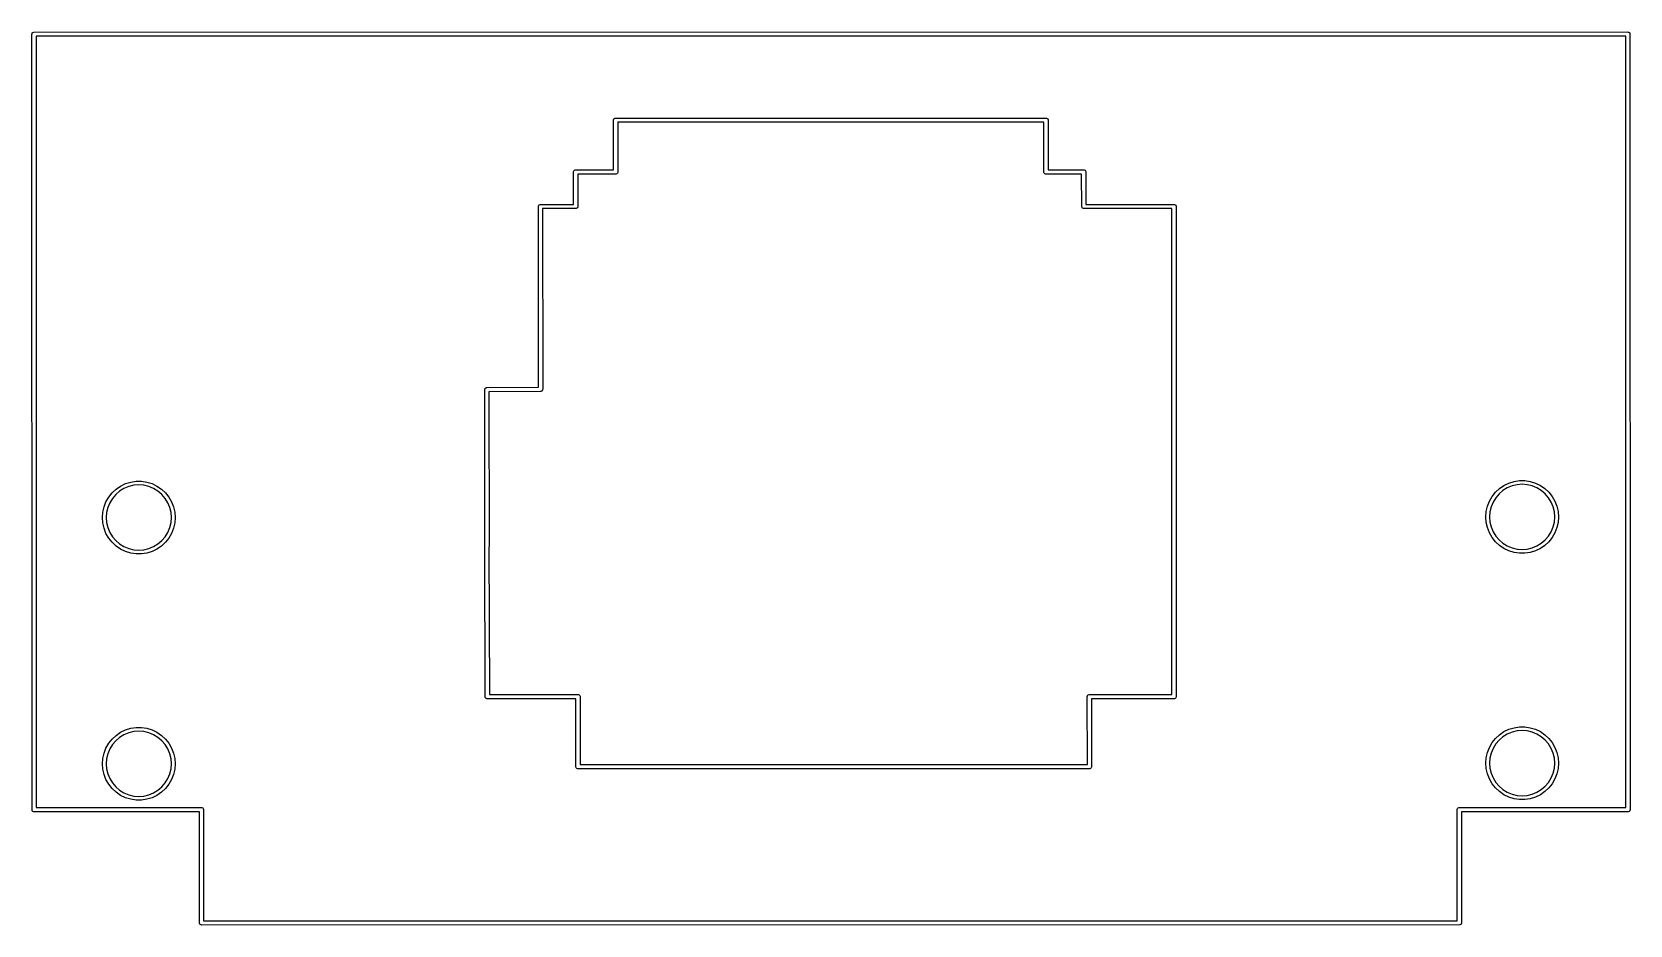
# Model space of a CAD drawing. Extents: x 67.4 to 141.6, y -145.8 to -104.4.
import ezdxf

# ---------------------------------------------------------------- set-up
doc = ezdxf.new("R2010")
doc.units = 0
doc.layers.add('BLACK', color=7, linetype='CONTINUOUS')

msp = doc.modelspace()

# ---------------------------------------------------------------- linework, layer by layer
at = {"layer": 'BLACK', "linetype": 'CONTINUOUS'}
for p, q in [((67.4, -104.5), (67.401921, -104.480491)), ((67.401921, -140.519509), (67.4, -104.5)), ((67.401921, -104.480491), (67.416853, -104.444443)), ((67.416853, -104.444443), (67.444443, -104.416853)), ((67.444443, -104.416853), (67.480491, -104.401921)), ((67.480491, -104.401921), (141.5, -104.4)), ((141.400005, -104.598082), (67.598085, -104.599997)), ((67.598085, -104.599997), (67.599994, -140.401891)), ((141.401914, -140.400024), (141.400005, -104.598082)), ((141.5, -104.4), (141.519509, -104.401921)), ((141.519509, -104.401921), (141.555557, -104.416853)), ((141.555557, -104.416853), (141.583147, -104.444443)), ((141.583147, -104.444443), (141.598079, -104.480491)), ((141.598079, -104.480491), (141.6, -140.5)), ((94.4, -108.493), (94.401921, -108.473491)), ((94.401826, -110.797356), (94.4, -108.493)), ((94.401921, -108.473491), (94.416853, -108.437443)), ((94.416853, -108.437443), (94.444443, -108.409853)), ((94.444443, -108.409853), (94.480491, -108.394921)), ((94.480491, -108.394921), (114.485379, -108.393)), ((114.385456, -108.59109), (94.598173, -108.59299)), ((94.598173, -108.59299), (94.6, -110.897256)), ((114.3873, -110.916765), (114.385456, -108.59109)), ((114.485379, -108.393), (114.504888, -108.394921)), ((114.504888, -108.394921), (114.540936, -108.409853)), ((114.540936, -108.409853), (114.568526, -108.437443)), ((114.568526, -108.437443), (114.583458, -108.473491)), ((114.583458, -108.473491), (114.585301, -110.799047)), ((92.546719, -110.897256), (92.54864, -110.877747)), ((92.548498, -112.400208), (92.546719, -110.897256)), ((92.54864, -110.877747), (92.563572, -110.841699)), ((92.563572, -110.841699), (92.591162, -110.814109)), ((92.591162, -110.814109), (92.62721, -110.799177)), ((92.62721, -110.799177), (94.401826, -110.797356)), ((94.519509, -110.995335), (92.744939, -110.997155)), ((92.744939, -110.997155), (92.746719, -112.500094)), ((94.555557, -110.980403), (94.519509, -110.995335)), ((94.583147, -110.952813), (94.555557, -110.980403)), ((94.598079, -110.916765), (94.583147, -110.952813)), ((94.6, -110.897256), (94.598079, -110.916765)), ((114.402232, -110.952813), (114.3873, -110.916765)), ((114.429822, -110.980403), (114.402232, -110.952813)), ((114.46587, -110.995335), (114.429822, -110.980403)), ((114.485379, -110.997256), (114.46587, -110.995335)), ((116.138598, -110.995464), (114.485379, -110.997256)), ((114.585301, -110.799047), (116.238482, -110.797256)), ((116.140403, -112.519603), (116.138598, -110.995464)), ((116.238482, -110.797256), (116.257991, -110.799177)), ((116.257991, -110.799177), (116.294039, -110.814109)), ((116.294039, -110.814109), (116.321629, -110.841699)), ((116.321629, -110.841699), (116.336561, -110.877747)), ((116.336561, -110.877747), (116.338365, -112.40196)), ((90.913094, -112.500094), (90.915015, -112.480585)), ((90.914988, -120.885885), (90.913094, -112.500094)), ((90.915015, -112.480585), (90.929947, -112.444537)), ((90.929947, -112.444537), (90.957537, -112.416947)), ((90.957537, -112.416947), (90.993585, -112.402015)), ((90.993585, -112.402015), (92.548498, -112.400208)), ((92.666228, -112.598173), (91.111199, -112.599979)), ((91.111199, -112.599979), (91.113094, -120.985231)), ((92.702276, -112.583241), (92.666228, -112.598173)), ((92.729866, -112.555651), (92.702276, -112.583241)), ((92.744798, -112.519603), (92.729866, -112.555651)), ((92.746719, -112.500094), (92.744798, -112.519603)), ((116.155335, -112.555651), (116.140403, -112.519603)), ((116.182925, -112.583241), (116.155335, -112.555651)), ((116.218973, -112.598173), (116.182925, -112.583241)), ((116.238482, -112.600094), (116.218973, -112.598173)), ((120.321996, -112.598227), (116.238482, -112.600094)), ((116.338365, -112.40196), (120.421988, -112.400094)), ((120.323898, -135.150047), (120.321996, -112.598227)), ((120.421988, -112.400094), (120.441497, -112.402015)), ((120.441497, -112.402015), (120.477545, -112.416947)), ((120.477545, -112.416947), (120.505135, -112.444537)), ((120.505135, -112.444537), (120.520067, -112.480585)), ((120.520067, -112.480585), (120.521988, -135.25)), ((88.431262, -120.962737), (88.438513, -120.944937)), ((88.438513, -120.944937), (88.438725, -120.944722)), ((88.438725, -120.944722), (88.438841, -120.944443)), ((88.438841, -120.944443), (88.452435, -120.930848)), ((88.452435, -120.930848), (88.465939, -120.917184)), ((88.465939, -120.917184), (88.466217, -120.917066)), ((88.466217, -120.917066), (88.466431, -120.916853)), ((88.466431, -120.916853), (88.484171, -120.909504)), ((88.484171, -120.909504), (88.501898, -120.902038)), ((88.501898, -120.902038), (88.502201, -120.902035)), ((88.502201, -120.902035), (88.502479, -120.901921)), ((88.502479, -120.901921), (88.519377, -120.901921)), ((88.519377, -120.901921), (90.914988, -120.885885)), ((88.421988, -121), (88.423798, -120.981616)), ((88.423898, -128.266453), (88.421988, -121)), ((88.423795, -120.981073), (88.423869, -120.980889)), ((88.423798, -120.981616), (88.423795, -120.981073)), ((88.423869, -120.980889), (88.423909, -120.980491)), ((88.423909, -120.980491), (88.431262, -120.962737)), ((91.015705, -121.08331), (88.620098, -121.099345)), ((88.620098, -121.099345), (88.621988, -128.285812)), ((91.032603, -121.08331), (91.015705, -121.08331)), ((91.03288, -121.083195), (91.032603, -121.08331)), ((91.033184, -121.083193), (91.03288, -121.083195)), ((91.05091, -121.075726), (91.033184, -121.083193)), ((91.068651, -121.068378), (91.05091, -121.075726)), ((91.068864, -121.068164), (91.068651, -121.068378)), ((91.069143, -121.068047), (91.068864, -121.068164)), ((91.082646, -121.054382), (91.069143, -121.068047)), ((91.096241, -121.040788), (91.082646, -121.054382)), ((91.096356, -121.040508), (91.096241, -121.040788)), ((91.096569, -121.040294), (91.096356, -121.040508)), ((91.103819, -121.022493), (91.096569, -121.040294)), ((91.111173, -121.00474), (91.103819, -121.022493)), ((91.111212, -121.004341), (91.111173, -121.00474)), ((91.111287, -121.004158), (91.111212, -121.004341)), ((91.113094, -120.985231), (91.111283, -121.003614)), ((91.111283, -121.003614), (91.111287, -121.004158)), ((71.515, -125.473447), (71.742574, -125.363853)), ((71.742574, -125.363853), (71.98394, -125.289402)), ((71.98394, -125.289402), (72.233706, -125.251756)), ((72.233706, -125.251756), (72.486294, -125.251756)), ((72.486294, -125.251756), (72.73606, -125.289402)), ((72.73606, -125.289402), (72.977426, -125.363853)), ((72.977426, -125.363853), (73.205, -125.473447)), ((135.745, -125.444387), (135.972574, -125.334793)), ((135.972574, -125.334793), (136.21394, -125.260342)), ((136.21394, -125.260342), (136.463706, -125.222696)), ((136.59, -125.393301), (136.353054, -125.411949)), ((136.463706, -125.222696), (136.716294, -125.222696)), ((136.826946, -125.411949), (136.59, -125.393301)), ((136.716294, -125.222696), (136.96606, -125.260342)), ((136.96606, -125.260342), (137.207426, -125.334793)), ((137.207426, -125.334793), (137.435, -125.444387)), ((70.837363, -126.203766), (70.963656, -125.985019)), ((70.963656, -125.985019), (71.121142, -125.787538)), ((71.134607, -126.04673), (71.01042, -126.249385)), ((71.121142, -125.787538), (71.306302, -125.615735)), ((71.288967, -125.865997), (71.134607, -126.04673)), ((71.4697, -125.711637), (71.288967, -125.865997)), ((71.306302, -125.615735), (71.515, -125.473447)), ((71.672355, -125.58745), (71.4697, -125.711637)), ((71.891942, -125.496494), (71.672355, -125.58745)), ((72.123054, -125.441009), (71.891942, -125.496494)), ((72.36, -125.422361), (72.123054, -125.441009)), ((72.596946, -125.441009), (72.36, -125.422361)), ((72.828058, -125.496494), (72.596946, -125.441009)), ((73.047645, -125.58745), (72.828058, -125.496494)), ((73.2503, -125.711637), (73.047645, -125.58745)), ((73.205, -125.473447), (73.413698, -125.615735)), ((73.431033, -125.865997), (73.2503, -125.711637)), ((73.413698, -125.615735), (73.598858, -125.787538)), ((73.585393, -126.04673), (73.431033, -125.865997)), ((73.70958, -126.249385), (73.585393, -126.04673)), ((73.598858, -125.787538), (73.756344, -125.985019)), ((73.756344, -125.985019), (73.882637, -126.203766)), ((135.067363, -126.174706), (135.193656, -125.955959)), ((135.193656, -125.955959), (135.351142, -125.758478)), ((135.364607, -126.01767), (135.24042, -126.220325)), ((135.351142, -125.758478), (135.536302, -125.586675)), ((135.518967, -125.836937), (135.364607, -126.01767)), ((135.6997, -125.682577), (135.518967, -125.836937)), ((135.536302, -125.586675), (135.745, -125.444387)), ((135.902355, -125.55839), (135.6997, -125.682577)), ((136.121942, -125.467434), (135.902355, -125.55839)), ((136.353054, -125.411949), (136.121942, -125.467434)), ((137.058058, -125.467434), (136.826946, -125.411949)), ((137.277645, -125.55839), (137.058058, -125.467434)), ((137.4803, -125.682577), (137.277645, -125.55839)), ((137.435, -125.444387), (137.643698, -125.586675)), ((137.661033, -125.836937), (137.4803, -125.682577)), ((137.643698, -125.586675), (137.828858, -125.758478)), ((137.815393, -126.01767), (137.661033, -125.836937)), ((137.93958, -126.220325), (137.815393, -126.01767)), ((137.828858, -125.758478), (137.986344, -125.955959)), ((137.986344, -125.955959), (138.112637, -126.174706)), ((70.67, -126.93703), (70.688876, -126.685149)), ((70.688876, -126.685149), (70.745082, -126.438894)), ((70.745082, -126.438894), (70.837363, -126.203766)), ((70.863979, -126.700084), (70.845331, -126.93703)), ((70.919464, -126.468972), (70.863979, -126.700084)), ((71.01042, -126.249385), (70.919464, -126.468972)), ((73.800536, -126.468972), (73.70958, -126.249385)), ((73.856021, -126.700084), (73.800536, -126.468972)), ((73.874669, -126.93703), (73.856021, -126.700084)), ((73.882637, -126.203766), (73.974918, -126.438894)), ((73.974918, -126.438894), (74.031124, -126.685149)), ((74.031124, -126.685149), (74.05, -126.93703)), ((134.9, -126.90797), (134.918876, -126.656089)), ((134.918876, -126.656089), (134.975082, -126.409834)), ((134.975082, -126.409834), (135.067363, -126.174706)), ((135.093979, -126.671024), (135.075331, -126.90797)), ((135.149464, -126.439912), (135.093979, -126.671024)), ((135.24042, -126.220325), (135.149464, -126.439912)), ((138.030536, -126.439912), (137.93958, -126.220325)), ((138.086021, -126.671024), (138.030536, -126.439912)), ((138.104669, -126.90797), (138.086021, -126.671024)), ((138.112637, -126.174706), (138.204918, -126.409834)), ((138.204918, -126.409834), (138.261124, -126.656089)), ((138.261124, -126.656089), (138.28, -126.90797)), ((70.688876, -127.188911), (70.67, -126.93703)), ((70.745082, -127.435166), (70.688876, -127.188911)), ((70.837363, -127.670294), (70.745082, -127.435166)), ((70.845331, -126.93703), (70.863979, -127.173976)), ((70.863979, -127.173976), (70.919464, -127.405088)), ((70.919464, -127.405088), (71.01042, -127.624675)), ((73.70958, -127.624675), (73.800536, -127.405088)), ((73.800536, -127.405088), (73.856021, -127.173976)), ((73.856021, -127.173976), (73.874669, -126.93703)), ((73.974918, -127.435166), (73.882637, -127.670294)), ((74.031124, -127.188911), (73.974918, -127.435166)), ((74.05, -126.93703), (74.031124, -127.188911)), ((134.918876, -127.159851), (134.9, -126.90797)), ((134.975082, -127.406106), (134.918876, -127.159851)), ((135.067363, -127.641234), (134.975082, -127.406106)), ((135.075331, -126.90797), (135.093979, -127.144916)), ((135.093979, -127.144916), (135.149464, -127.376028)), ((135.149464, -127.376028), (135.24042, -127.595615)), ((135.24042, -127.595615), (135.364607, -127.79827)), ((137.815393, -127.79827), (137.93958, -127.595615)), ((137.93958, -127.595615), (138.030536, -127.376028)), ((138.030536, -127.376028), (138.086021, -127.144916)), ((138.086021, -127.144916), (138.104669, -126.90797)), ((138.204918, -127.406106), (138.112637, -127.641234)), ((138.261124, -127.159851), (138.204918, -127.406106)), ((138.28, -126.90797), (138.261124, -127.159851)), ((70.963656, -127.889041), (70.837363, -127.670294)), ((71.121142, -128.086522), (70.963656, -127.889041)), ((71.01042, -127.624675), (71.134607, -127.82733)), ((71.306302, -128.258325), (71.121142, -128.086522)), ((71.134607, -127.82733), (71.288967, -128.008063)), ((71.288967, -128.008063), (71.4697, -128.162423)), ((71.515, -128.400613), (71.306302, -128.258325)), ((71.4697, -128.162423), (71.672355, -128.28661)), ((71.672355, -128.28661), (71.891942, -128.377566)), ((72.828058, -128.377566), (73.047645, -128.28661)), ((73.047645, -128.28661), (73.2503, -128.162423)), ((73.413698, -128.258325), (73.205, -128.400613)), ((73.2503, -128.162423), (73.431033, -128.008063)), ((73.598858, -128.086522), (73.413698, -128.258325)), ((73.431033, -128.008063), (73.585393, -127.82733)), ((73.585393, -127.82733), (73.70958, -127.624675)), ((73.756344, -127.889041), (73.598858, -128.086522)), ((73.882637, -127.670294), (73.756344, -127.889041)), ((88.421988, -128.286056), (88.423862, -128.266543)), ((88.440927, -135.252093), (88.421988, -128.286056)), ((88.423862, -128.266543), (88.423898, -128.266453)), ((88.621988, -128.285812), (88.620124, -128.30474)), ((88.620124, -128.30474), (88.638739, -135.151866)), ((135.193656, -127.859981), (135.067363, -127.641234)), ((135.351142, -128.057462), (135.193656, -127.859981)), ((135.536302, -128.229265), (135.351142, -128.057462)), ((135.364607, -127.79827), (135.518967, -127.979003)), ((135.518967, -127.979003), (135.6997, -128.133363)), ((135.745, -128.371553), (135.536302, -128.229265)), ((135.6997, -128.133363), (135.902355, -128.25755)), ((135.902355, -128.25755), (136.121942, -128.348506)), ((136.121942, -128.348506), (136.353054, -128.403991)), ((136.826946, -128.403991), (137.058058, -128.348506)), ((137.058058, -128.348506), (137.277645, -128.25755)), ((137.277645, -128.25755), (137.4803, -128.133363)), ((137.643698, -128.229265), (137.435, -128.371553)), ((137.4803, -128.133363), (137.661033, -127.979003)), ((137.828858, -128.057462), (137.643698, -128.229265)), ((137.661033, -127.979003), (137.815393, -127.79827)), ((137.986344, -127.859981), (137.828858, -128.057462)), ((138.112637, -127.641234), (137.986344, -127.859981)), ((71.742574, -128.510207), (71.515, -128.400613)), ((71.98394, -128.584658), (71.742574, -128.510207)), ((71.891942, -128.377566), (72.123054, -128.433051)), ((72.233706, -128.622304), (71.98394, -128.584658)), ((72.123054, -128.433051), (72.36, -128.451699)), ((72.486294, -128.622304), (72.233706, -128.622304)), ((72.36, -128.451699), (72.596946, -128.433051)), ((72.73606, -128.584658), (72.486294, -128.622304)), ((72.596946, -128.433051), (72.828058, -128.377566)), ((72.977426, -128.510207), (72.73606, -128.584658)), ((73.205, -128.400613), (72.977426, -128.510207)), ((135.972574, -128.481147), (135.745, -128.371553)), ((136.21394, -128.555598), (135.972574, -128.481147)), ((136.463706, -128.593244), (136.21394, -128.555598)), ((136.353054, -128.403991), (136.59, -128.422639)), ((136.716294, -128.593244), (136.463706, -128.593244)), ((136.59, -128.422639), (136.826946, -128.403991)), ((136.96606, -128.555598), (136.716294, -128.593244)), ((137.207426, -128.481147), (136.96606, -128.555598)), ((137.435, -128.371553), (137.207426, -128.481147)), ((88.440927, -135.269509), (88.440927, -135.252093)), ((88.440974, -135.269624), (88.440927, -135.269509)), ((88.440975, -135.269749), (88.440974, -135.269624)), ((88.448448, -135.287667), (88.440975, -135.269749)), ((88.455859, -135.305557), (88.448448, -135.287667)), ((88.455947, -135.305645), (88.455859, -135.305557)), ((88.455995, -135.30576), (88.455947, -135.305645)), ((88.469823, -135.319521), (88.455995, -135.30576)), ((88.483449, -135.333147), (88.469823, -135.319521)), ((88.483562, -135.333194), (88.483449, -135.333147)), ((88.483652, -135.333283), (88.483562, -135.333194)), ((88.501781, -135.34074), (88.483652, -135.333283)), ((88.519497, -135.348079), (88.501781, -135.34074)), ((88.519659, -135.348094), (88.519497, -135.348079)), ((88.519737, -135.348127), (88.519659, -135.348094)), ((88.519978, -135.348126), (88.519737, -135.348127)), ((88.539006, -135.35), (88.519978, -135.348126)), ((92.650057, -135.348133), (88.539006, -135.35)), ((88.638739, -135.151866), (92.75, -135.15)), ((92.651921, -138.519509), (92.650057, -135.348133)), ((92.75, -135.15), (92.769509, -135.151921)), ((92.769509, -135.151921), (92.805557, -135.166853)), ((92.805557, -135.166853), (92.833147, -135.194443)), ((92.833147, -135.194443), (92.848079, -135.230491)), ((92.848079, -135.230491), (92.849942, -138.401911)), ((116.4, -135.25), (116.401921, -135.230491)), ((116.40185, -138.400007), (116.4, -135.25)), ((116.401921, -135.230491), (116.416853, -135.194443)), ((116.416853, -135.194443), (116.444443, -135.166853)), ((116.444443, -135.166853), (116.480491, -135.151921)), ((116.480491, -135.151921), (120.323898, -135.150047)), ((120.441497, -135.348079), (116.598149, -135.349952)), ((116.598149, -135.349952), (116.6, -138.5)), ((120.477545, -135.333147), (120.441497, -135.348079)), ((120.505135, -135.305557), (120.477545, -135.333147)), ((120.520067, -135.269509), (120.505135, -135.305557)), ((120.521988, -135.25), (120.520067, -135.269509)), ((70.963656, -137.415019), (71.121142, -137.217538)), ((71.121142, -137.217538), (71.306302, -137.045735)), ((71.4697, -137.141637), (71.288967, -137.295997)), ((71.306302, -137.045735), (71.515, -136.903447)), ((71.672355, -137.01745), (71.4697, -137.141637)), ((71.515, -136.903447), (71.742574, -136.793853)), ((71.891942, -136.926494), (71.672355, -137.01745)), ((71.742574, -136.793853), (71.98394, -136.719402)), ((72.123054, -136.871009), (71.891942, -136.926494)), ((71.98394, -136.719402), (72.233706, -136.681756)), ((72.36, -136.852361), (72.123054, -136.871009)), ((72.233706, -136.681756), (72.486294, -136.681756)), ((72.596946, -136.871009), (72.36, -136.852361)), ((72.486294, -136.681756), (72.73606, -136.719402)), ((72.828058, -136.926494), (72.596946, -136.871009)), ((72.73606, -136.719402), (72.977426, -136.793853)), ((73.047645, -137.01745), (72.828058, -136.926494)), ((72.977426, -136.793853), (73.205, -136.903447)), ((73.2503, -137.141637), (73.047645, -137.01745)), ((73.205, -136.903447), (73.413698, -137.045735)), ((73.431033, -137.295997), (73.2503, -137.141637)), ((73.413698, -137.045735), (73.598858, -137.217538)), ((73.598858, -137.217538), (73.756344, -137.415019)), ((135.193656, -137.385959), (135.351142, -137.188478)), ((135.351142, -137.188478), (135.536302, -137.016675)), ((135.518967, -137.266937), (135.364607, -137.44767)), ((135.6997, -137.112577), (135.518967, -137.266937)), ((135.536302, -137.016675), (135.745, -136.874387)), ((135.902355, -136.98839), (135.6997, -137.112577)), ((135.745, -136.874387), (135.972574, -136.764793)), ((136.121942, -136.897434), (135.902355, -136.98839)), ((135.972574, -136.764793), (136.21394, -136.690342)), ((136.353054, -136.841949), (136.121942, -136.897434)), ((136.21394, -136.690342), (136.463706, -136.652696)), ((136.59, -136.823301), (136.353054, -136.841949)), ((136.463706, -136.652696), (136.716294, -136.652696)), ((136.826946, -136.841949), (136.59, -136.823301)), ((136.716294, -136.652696), (136.96606, -136.690342)), ((137.058058, -136.897434), (136.826946, -136.841949)), ((136.96606, -136.690342), (137.207426, -136.764793)), ((137.277645, -136.98839), (137.058058, -136.897434)), ((137.207426, -136.764793), (137.435, -136.874387)), ((137.4803, -137.112577), (137.277645, -136.98839)), ((137.435, -136.874387), (137.643698, -137.016675)), ((137.661033, -137.266937), (137.4803, -137.112577)), ((137.643698, -137.016675), (137.828858, -137.188478)), ((137.815393, -137.44767), (137.661033, -137.266937)), ((137.828858, -137.188478), (137.986344, -137.385959)), ((70.688876, -138.115149), (70.745082, -137.868894)), ((70.745082, -137.868894), (70.837363, -137.633766)), ((70.837363, -137.633766), (70.963656, -137.415019)), ((70.919464, -137.898972), (70.863979, -138.130084)), ((71.01042, -137.679385), (70.919464, -137.898972)), ((71.134607, -137.47673), (71.01042, -137.679385)), ((71.288967, -137.295997), (71.134607, -137.47673)), ((73.585393, -137.47673), (73.431033, -137.295997)), ((73.70958, -137.679385), (73.585393, -137.47673)), ((73.800536, -137.898972), (73.70958, -137.679385)), ((73.756344, -137.415019), (73.882637, -137.633766)), ((73.856021, -138.130084), (73.800536, -137.898972)), ((73.882637, -137.633766), (73.974918, -137.868894)), ((73.974918, -137.868894), (74.031124, -138.115149)), ((134.918876, -138.086089), (134.975082, -137.839834)), ((134.975082, -137.839834), (135.067363, -137.604706)), ((135.067363, -137.604706), (135.193656, -137.385959)), ((135.149464, -137.869912), (135.093979, -138.101024)), ((135.24042, -137.650325), (135.149464, -137.869912)), ((135.364607, -137.44767), (135.24042, -137.650325)), ((137.93958, -137.650325), (137.815393, -137.44767)), ((138.030536, -137.869912), (137.93958, -137.650325)), ((137.986344, -137.385959), (138.112637, -137.604706)), ((138.086021, -138.101024), (138.030536, -137.869912)), ((138.112637, -137.604706), (138.204918, -137.839834)), ((138.204918, -137.839834), (138.261124, -138.086089)), ((70.67, -138.36703), (70.688876, -138.115149)), ((70.688876, -138.618911), (70.67, -138.36703)), ((70.745082, -138.865166), (70.688876, -138.618911)), ((70.863979, -138.130084), (70.845331, -138.36703)), ((70.845331, -138.36703), (70.863979, -138.603976)), ((70.863979, -138.603976), (70.919464, -138.835088)), ((73.800536, -138.835088), (73.856021, -138.603976)), ((73.874669, -138.36703), (73.856021, -138.130084)), ((73.856021, -138.603976), (73.874669, -138.36703)), ((74.031124, -138.618911), (73.974918, -138.865166)), ((74.031124, -138.115149), (74.05, -138.36703)), ((74.05, -138.36703), (74.031124, -138.618911)), ((92.666853, -138.555557), (92.651921, -138.519509)), ((92.694443, -138.583147), (92.666853, -138.555557)), ((92.730491, -138.598079), (92.694443, -138.583147)), ((92.75, -138.6), (92.730491, -138.598079)), ((116.519509, -138.598079), (92.75, -138.6)), ((92.849942, -138.401911), (116.40185, -138.400007)), ((116.555557, -138.583147), (116.519509, -138.598079)), ((116.583147, -138.555557), (116.555557, -138.583147)), ((116.598079, -138.519509), (116.583147, -138.555557)), ((116.6, -138.5), (116.598079, -138.519509)), ((134.9, -138.33797), (134.918876, -138.086089)), ((134.918876, -138.589851), (134.9, -138.33797)), ((134.975082, -138.836106), (134.918876, -138.589851)), ((135.093979, -138.101024), (135.075331, -138.33797)), ((135.075331, -138.33797), (135.093979, -138.574916)), ((135.093979, -138.574916), (135.149464, -138.806028)), ((138.030536, -138.806028), (138.086021, -138.574916)), ((138.104669, -138.33797), (138.086021, -138.101024)), ((138.086021, -138.574916), (138.104669, -138.33797)), ((138.261124, -138.589851), (138.204918, -138.836106)), ((138.261124, -138.086089), (138.28, -138.33797)), ((138.28, -138.33797), (138.261124, -138.589851)), ((70.837363, -139.100294), (70.745082, -138.865166)), ((70.963656, -139.319041), (70.837363, -139.100294)), ((70.919464, -138.835088), (71.01042, -139.054675)), ((71.121142, -139.516522), (70.963656, -139.319041)), ((71.01042, -139.054675), (71.134607, -139.25733)), ((71.134607, -139.25733), (71.288967, -139.438063)), ((71.288967, -139.438063), (71.4697, -139.592423)), ((73.2503, -139.592423), (73.431033, -139.438063)), ((73.431033, -139.438063), (73.585393, -139.25733)), ((73.585393, -139.25733), (73.70958, -139.054675)), ((73.756344, -139.319041), (73.598858, -139.516522)), ((73.70958, -139.054675), (73.800536, -138.835088)), ((73.882637, -139.100294), (73.756344, -139.319041)), ((73.974918, -138.865166), (73.882637, -139.100294)), ((135.067363, -139.071234), (134.975082, -138.836106)), ((135.193656, -139.289981), (135.067363, -139.071234)), ((135.149464, -138.806028), (135.24042, -139.025615)), ((135.351142, -139.487462), (135.193656, -139.289981)), ((135.24042, -139.025615), (135.364607, -139.22827)), ((135.536302, -139.659265), (135.351142, -139.487462)), ((135.364607, -139.22827), (135.518967, -139.409003)), ((135.518967, -139.409003), (135.6997, -139.563363)), ((137.4803, -139.563363), (137.661033, -139.409003)), ((137.828858, -139.487462), (137.643698, -139.659265)), ((137.661033, -139.409003), (137.815393, -139.22827)), ((137.815393, -139.22827), (137.93958, -139.025615)), ((137.986344, -139.289981), (137.828858, -139.487462)), ((137.93958, -139.025615), (138.030536, -138.806028)), ((138.112637, -139.071234), (137.986344, -139.289981)), ((138.204918, -138.836106), (138.112637, -139.071234)), ((71.306302, -139.688325), (71.121142, -139.516522)), ((71.515, -139.830613), (71.306302, -139.688325)), ((71.4697, -139.592423), (71.672355, -139.71661)), ((71.742574, -139.940207), (71.515, -139.830613)), ((71.672355, -139.71661), (71.891942, -139.807566)), ((71.98394, -140.014658), (71.742574, -139.940207)), ((71.891942, -139.807566), (72.123054, -139.863051)), ((72.233706, -140.052304), (71.98394, -140.014658)), ((72.123054, -139.863051), (72.36, -139.881699)), ((72.486294, -140.052304), (72.233706, -140.052304)), ((72.36, -139.881699), (72.596946, -139.863051)), ((72.73606, -140.014658), (72.486294, -140.052304)), ((72.596946, -139.863051), (72.828058, -139.807566)), ((72.977426, -139.940207), (72.73606, -140.014658)), ((72.828058, -139.807566), (73.047645, -139.71661)), ((73.205, -139.830613), (72.977426, -139.940207)), ((73.047645, -139.71661), (73.2503, -139.592423)), ((73.413698, -139.688325), (73.205, -139.830613)), ((73.598858, -139.516522), (73.413698, -139.688325)), ((135.745, -139.801553), (135.536302, -139.659265)), ((135.6997, -139.563363), (135.902355, -139.68755)), ((135.972574, -139.911147), (135.745, -139.801553)), ((135.902355, -139.68755), (136.121942, -139.778506)), ((136.21394, -139.985598), (135.972574, -139.911147)), ((136.121942, -139.778506), (136.353054, -139.833991)), ((136.463706, -140.023244), (136.21394, -139.985598)), ((136.353054, -139.833991), (136.59, -139.852639)), ((136.716294, -140.023244), (136.463706, -140.023244)), ((136.59, -139.852639), (136.826946, -139.833991)), ((136.96606, -139.985598), (136.716294, -140.023244)), ((136.826946, -139.833991), (137.058058, -139.778506)), ((137.207426, -139.911147), (136.96606, -139.985598)), ((137.058058, -139.778506), (137.277645, -139.68755)), ((137.435, -139.801553), (137.207426, -139.911147)), ((137.277645, -139.68755), (137.4803, -139.563363)), ((137.643698, -139.659265), (137.435, -139.801553)), ((67.416853, -140.555557), (67.401921, -140.519509)), ((67.444443, -140.583147), (67.416853, -140.555557)), ((67.480491, -140.598079), (67.444443, -140.583147)), ((67.5, -140.6), (67.480491, -140.598079)), ((75.172023, -140.598108), (67.5, -140.6)), ((67.599994, -140.401891), (75.271988, -140.4)), ((75.173909, -145.769509), (75.172023, -140.598108)), ((75.271988, -140.4), (75.291497, -140.401921)), ((75.291497, -140.401921), (75.327545, -140.416853)), ((75.327545, -140.416853), (75.355135, -140.444443)), ((75.355135, -140.444443), (75.370067, -140.480491)), ((75.370067, -140.480491), (75.371952, -145.651917)), ((133.571988, -140.5), (133.573909, -140.480491)), ((133.573865, -145.650003), (133.571988, -140.5)), ((133.573909, -140.480491), (133.588841, -140.444443)), ((133.588841, -140.444443), (133.616431, -140.416853)), ((133.616431, -140.416853), (133.652479, -140.401921)), ((133.652479, -140.401921), (141.401914, -140.400024)), ((141.519509, -140.598079), (133.77011, -140.599975)), ((133.77011, -140.599975), (133.771988, -145.75)), ((141.555557, -140.583147), (141.519509, -140.598079)), ((141.583147, -140.555557), (141.555557, -140.583147)), ((141.598079, -140.519509), (141.583147, -140.555557)), ((141.6, -140.5), (141.598079, -140.519509)), ((75.188841, -145.805557), (75.173909, -145.769509)), ((75.216431, -145.833147), (75.188841, -145.805557)), ((75.252479, -145.848079), (75.216431, -145.833147)), ((75.271988, -145.85), (75.252479, -145.848079)), ((133.691497, -145.848079), (75.271988, -145.85)), ((75.371952, -145.651917), (133.573865, -145.650003)), ((133.727545, -145.833147), (133.691497, -145.848079)), ((133.755135, -145.805557), (133.727545, -145.833147)), ((133.770067, -145.769509), (133.755135, -145.805557)), ((133.771988, -145.75), (133.770067, -145.769509))]:
    msp.add_line(p, q, dxfattribs=at)

doc.saveas('drawing.dxf')
